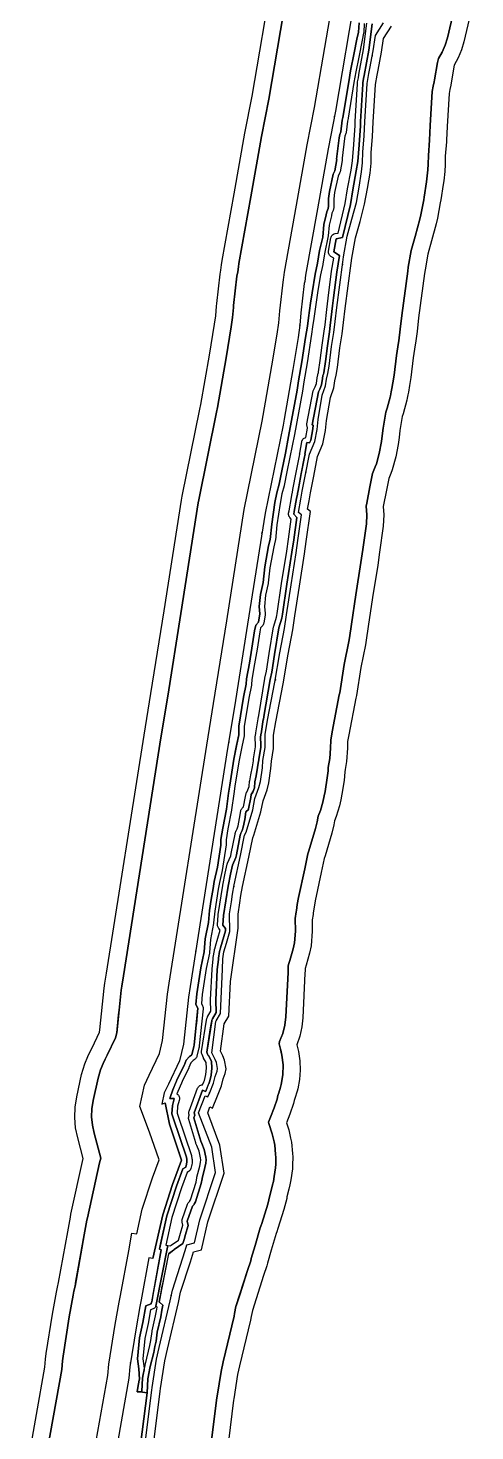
# Model space of a CAD drawing. Header units: inches. Extents: x 87989 to 118156, y 435697 to 451526.
# Drawn here: x 93849 to 94060, y 443796 to 444459 of the extents above; entities that cross this region are included whole.
import ezdxf

# ---------------------------------------------------------------- set-up
doc = ezdxf.new("R2010")
doc.units = ezdxf.units.IN
doc.header["$MEASUREMENT"] = 0
for name, color, linetype, true_color in [('As_waterkering_BWK', 7, 'Continuous', 0x7b8981), ('Beschermingszone_BWK', 7, 'Continuous', 0xcf890d), ('Grens_bebouwingsvrije_zone_BWK', 7, 'Continuous', 0x6789ae), ('Kernzone_BWK', 7, 'Continuous', 0xcb89af), ('Kunstwerken_BWK', 7, 'Continuous', 0xc78952), ('Referentiepunten_BWK', 7, 'Continuous', 0x178980)]:
    doc.layers.add(name, color=color, linetype=linetype, true_color=true_color)

msp = doc.modelspace()

# ---------------------------------------------------------------- linework, layer by layer
at = {"layer": 'As_waterkering_BWK'}
for points in [[(94003.6244, 444476.724), (93993.9158, 444419.873), (93990.4787, 444402.1345), (93985.4407, 444373.7903), (93979.8049, 444342.3345), (93979.4274, 444339.3433), (93979.1857, 444338.4542), (93977.6335, 444324.555), (93977.17, 444318.8073), (93976.3436, 444313.0181), (93973.7697, 444297.8988), (93969.7121, 444274.3986), (93969.213, 444271.5807), (93960.6723, 444229.8696), (93952.4248, 444177.494), (93946.2422, 444138.3236), (93942.9913, 444118.6422), (93925.2974, 444006.1921), (93924.4817, 444001.2339), (93922.1461, 443978.983), (93920.294, 443971.1777), (93914.9702, 443960.0463)], [(93934.5075, 443956.0754), (93936.2795, 443960.4856), (93937.085, 443963.6902), (93937.9773, 443966.2191), (93938.2752, 443967.4088), (93937.6692, 443970.2777), (93937.1299, 443971.7721), (93935.6287, 443974.5386), (93935.4621, 443974.8823), (93937.4831, 443989.6972), (93937.5437, 443989.9911), (93939.5465, 443993.4214), (93940.5823, 444014.3792), (93940.6825, 444019.3346), (93941.1817, 444022.6649), (93942.4692, 444026.6588), (93944.0035, 444032.2624), (93943.9426, 444040.6372), (93944.8342, 444046.3144), (93945.3187, 444049.9127), (93946.1326, 444054.3446), (93949.0674, 444068.1016), (93951.0365, 444077.7936), (93951.7174, 444079.1595), (93954.8744, 444089.7644), (93955.8805, 444095.1157), (93957.8217, 444100.3031), (93958.48, 444103.1841), (93959.4981, 444109.6432), (93959.6734, 444113.1092), (93960.7043, 444119.1389), (93960.7478, 444125.3205), (93961.8418, 444132.0638), (93965.3709, 444150.0099), (93967.6121, 444163.9271), (93969.9186, 444175.4249), (93970.8488, 444181.9247), (93972.9526, 444196.0726), (93975.3826, 444211.2337), (93976.2221, 444217.024), (93977.8801, 444229.0715), (93976.4494, 444230.2975), (93977.5951, 444236.5521), (93978.2907, 444240.3262), (93979.7555, 444248.2142), (93981.7068, 444257.8646), (93984.1965, 444263.7858), (93985.2702, 444269.5296), (93985.7291, 444274.1878), (93987.7167, 444285.6966), (93989.3284, 444290.1547), (93989.7966, 444293.1893), (93990.4391, 444295.947), (93990.9423, 444299.3904), (93992.138, 444308.6718), (93993.134, 444315.2758), (93993.8088, 444320.5346), (93994.5527, 444327.0975), (93997.4491, 444348.6034), (93997.8083, 444351.0797), (93999.5617, 444360.9126), (94001.7217, 444368.8384), (94003.8536, 444376.8096), (94005.2408, 444383.9762), (94006.3552, 444391.1938), (94006.8206, 444395.5425), (94006.9294, 444400.4877), (94007.4978, 444408.2278), (94007.8548, 444414.8711), (94008.8853, 444432.9665), (94009.769, 444437.7495), (94010.2638, 444440.1162), (94011.7421, 444448.4044), (94012.8821, 444455.7045), (94016.7018, 444461.6801)], [(93914.9702, 443960.0463), (93913.0179, 443955.9642), (93911.8322, 443950.5913), (93913.4533, 443951.2618), (93915.4928, 443941.2277), (93921.2032, 443924.178), (93916.9612, 443912.5939), (93912.3112, 443898.3178), (93907.6613, 443877.6787), (93905.7997, 443878.0298), (93902.1896, 443858.1711), (93901.4541, 443855.0092), (93899.7082, 443844.8536), (93896.7735, 443826.5122), (93896.2893, 443821.069), (93887.4065, 443770.9047)], [(93901.4994, 443770.3899), (93907.1448, 443815.5342), (93907.2835, 443816.7704), (93909.3808, 443830.0506), (93910.5936, 443835.6657), (93915.8721, 443857.6656), (93916.8713, 443862.7849), (93922.892, 443881.52), (93923.7414, 443884.1629), (93927.3215, 443885.1023), (93929.8504, 443896.0337), (93937.274, 443918.3044), (93935.4793, 443930.2963), (93929.2794, 443946.5302), (93932.2978, 443954.6064), (93933.6802, 443954.0163), (93934.5075, 443956.0754)]]:
    msp.add_lwpolyline(points, dxfattribs=at)
at = {"layer": 'Beschermingszone_BWK'}
for points in [[(93848.639, 443781.5756), (93856.6001, 443826.3382), (93856.9309, 443830.0564), (93857.2759, 443832.8319), (93860.2486, 443851.402), (93862.0324, 443861.7863), (93862.4942, 443864.0717), (93863.0089, 443866.2843), (93867.3717, 443890.2831), (93868.6358, 443897.2372), (93868.92, 443898.6544), (93874.7011, 443924.8861), (93872.1473, 443934.7248), (93871.1324, 443939.4937), (93870.7053, 443944.3507), (93870.8723, 443949.2236), (93871.6308, 443954.0399), (93873.9578, 443964.5841), (93875.4302, 443969.645), (93876.9326, 443973.2224), (93877.9087, 443975.2634), (93878.8849, 443977.3045), (93882.3625, 443984.576), (93882.6331, 443985.7161), (93884.7002, 444005.4096), (93885.0123, 444007.7279), (93885.8059, 444012.5478), (93903.5018, 444125.0103), (93906.7536, 444144.7012), (93912.9129, 444183.7231), (93921.1591, 444236.0916), (93921.4853, 444237.8935), (93929.9191, 444279.0822), (93930.3103, 444281.2896), (93934.345, 444304.6582), (93936.8209, 444319.2021), (93937.3981, 444323.2454), (93937.7629, 444327.7698), (93937.8806, 444328.9945), (93939.4328, 444342.8937), (93939.8039, 444344.8406), (93940.1197, 444347.3427), (93940.4318, 444349.3888), (93946.0628, 444380.8175), (93951.1526, 444409.439), (93954.5615, 444427.0451), (93964.2192, 444483.5952)], [(93972.1003, 444482.2209), (93962.4324, 444425.6106), (93959.0178, 444407.9781), (93953.9384, 444379.4121), (93948.3065, 444347.978), (93948.0567, 444346.3411), (93947.7569, 444343.9656), (93947.3834, 444342.0058), (93945.8312, 444328.1066), (93945.737, 444327.1269), (93945.3525, 444322.3578), (93944.7254, 444317.9653), (93942.23, 444303.3063), (93938.1907, 444279.9114), (93937.7779, 444277.5819), (93929.3227, 444236.2887), (93929.0618, 444234.8472), (93920.8152, 444182.4773), (93914.6518, 444143.4256), (93911.3997, 444123.7367), (93893.7042, 444011.2767), (93892.9062, 444006.4291), (93892.6565, 444004.5745), (93890.5357, 443984.3695), (93889.9488, 443981.8963), (93886.1019, 443973.8528), (93885.1258, 443971.8118), (93884.1496, 443969.7707), (93882.9478, 443966.9088), (93881.7698, 443962.8601), (93879.4429, 443952.3159), (93878.836, 443948.4629), (93878.7024, 443944.5646), (93879.0442, 443940.679), (93879.8561, 443936.8639), (93883.113, 443925.1266), (93882.4227, 443922.8693), (93876.7342, 443896.9401), (93876.5068, 443895.8063), (93875.2427, 443888.8522), (93870.845, 443864.6617), (93870.2862, 443862.2592), (93869.9167, 443860.4309), (93868.1405, 443850.0923), (93865.1755, 443831.5679), (93864.8994, 443829.3476), (93864.538, 443825.2844), (93856.4653, 443779.6953)], [(93932.2599, 443766.5433), (93937.9284, 443811.8825), (93938.0126, 443812.6221), (93939.8656, 443824.3558), (93940.8204, 443828.7761), (93946.0166, 443850.433), (93946.2979, 443851.7268), (93946.9458, 443855.0463), (93952.4055, 443872.0355), (93953.8879, 443876.6484), (93954.1834, 443877.6226), (93955.9534, 443883.8224), (93958.327, 443892.1659), (93958.707, 443893.0022), (93959.1232, 443894.2242), (93962.0154, 443903.334), (93963.0196, 443907.4566), (93963.2003, 443908.5063), (93964.2323, 443912.5195), (93964.6023, 443914.136), (93965.0601, 443916.4151), (93965.6013, 443920.5015), (93965.7146, 443922.2376), (93965.7601, 443925.3771), (93965.7006, 443927.0206), (93965.2499, 443931.2826), (93964.9472, 443932.782), (93964.0697, 443936.636), (93962.5159, 443941.5385), (93962.3892, 443942.1892), (93962.6387, 443942.9404), (93963.2725, 443944.5178), (93965.0445, 443948.928), (93966.3444, 443952.9289), (93966.7984, 443954.7351), (93967.2108, 443955.9041), (93968.049, 443958.6896), (93968.3469, 443959.8794), (93969.1378, 443964.4938), (93969.2249, 443969.1747), (93968.606, 443973.8153), (93968, 443976.6841), (93967.3207, 443979.0713), (93967.4825, 443980.2574), (93969.0319, 443983.9811), (93970.0472, 443987.8844), (93970.5087, 443991.8912), (93971.5445, 444012.8489), (93971.5759, 444013.7521), (93971.6226, 444016.0572), (93971.9739, 444017.1472), (93972.3687, 444018.472), (93973.903, 444024.0756), (93974.5326, 444026.8793), (93975.0031, 444032.3751), (93974.9602, 444038.3299), (93975.4588, 444041.505), (93975.5569, 444042.1773), (93975.9426, 444045.0419), (93976.5428, 444048.3099), (93979.416, 444061.7817), (93980.8549, 444068.8605), (93981.4288, 444070.3146), (93984.5858, 444080.9196), (93985.3406, 444084.0363), (93985.8522, 444086.7574), (93986.8554, 444089.4384), (93988.0428, 444093.3977), (93988.7011, 444096.2787), (93989.1019, 444098.3573), (93990.12, 444104.8164), (93990.4585, 444108.0769), (93990.5407, 444109.702), (93991.261, 444113.9149), (93991.7035, 444118.9206), (93991.7302, 444122.7137), (93992.359, 444126.5893), (93995.7884, 444144.0283), (93995.9766, 444145.0813), (93998.1234, 444158.4122), (94000.3131, 444169.3278), (94000.6059, 444171.0329), (94001.5239, 444177.449), (94003.5897, 444191.3397), (94006.0269, 444206.5568), (94006.917, 444212.6868), (94008.5906, 444224.8449), (94008.8801, 444229.0715), (94008.5127, 444233.2717), (94008.7735, 444234.6868), (94010.1894, 444242.312), (94011.48, 444248.6947), (94012.7732, 444251.7701), (94013.327, 444253.1832), (94014.6688, 444258.0899), (94015.7424, 444263.8337), (94016.1208, 444266.4902), (94016.469, 444270.0248), (94017.7993, 444277.7273), (94018.4816, 444279.6147), (94019.8575, 444284.7716), (94019.966, 444285.4283), (94020.2548, 444287.3004), (94020.6305, 444288.9127), (94021.1133, 444291.4644), (94021.6524, 444295.1687), (94022.8412, 444304.3793), (94023.7873, 444310.6527), (94023.8819, 444311.3302), (94024.5842, 444316.8162), (94025.3188, 444323.2826), (94028.1507, 444344.3096), (94028.4151, 444346.1325), (94029.8363, 444354.1023), (94031.65, 444360.7581), (94033.8011, 444368.8002), (94034.2887, 444370.9186), (94035.6759, 444378.0852), (94035.8777, 444379.2458), (94036.9921, 444386.4634), (94037.1791, 444387.8947), (94037.6446, 444392.2434), (94037.8131, 444394.8609), (94037.9044, 444399.0108), (94038.4338, 444406.2609), (94038.8074, 444413.158), (94039.7242, 444429.2545), (94040.1872, 444431.7609), (94040.6078, 444433.7727), (94040.7821, 444434.673), (94042.2604, 444442.9612), (94042.3708, 444443.6213), (94042.664, 444444.7376), (94044.4363, 444447.83), (94045.8424, 444451.1052), (94046.8636, 444454.5201), (94052.1718, 444476.8809)], [(94059.9161, 444474.8672), (94054.6473, 444452.6723), (94053.5255, 444448.8347), (94052.019, 444445.1311), (94050.1434, 444441.6001), (94048.6579, 444433.2683), (94048.4385, 444432.1356), (94048.0371, 444430.2155), (94047.6826, 444428.2966), (94046.7951, 444412.7159), (94046.4416, 444406.1351), (94046.393, 444405.3716), (94045.898, 444398.6296), (94045.8112, 444394.685), (94045.5992, 444391.3921), (94045.1337, 444387.0433), (94044.8985, 444385.2426), (94043.784, 444378.0251), (94043.5301, 444376.565), (94042.1429, 444369.3983), (94041.5294, 444366.7333), (94039.3735, 444358.6728), (94037.6491, 444352.3448), (94036.3136, 444344.8559), (94036.0737, 444343.2016), (94033.2584, 444322.2982), (94032.5262, 444315.8566), (94031.8168, 444310.3119), (94031.6979, 444309.4596), (94030.7646, 444303.2716), (94029.5775, 444294.0792), (94029.0292, 444290.3076), (94028.4218, 444287.0974), (94028.115, 444285.7807), (94027.8725, 444284.2086), (94027.7359, 444283.3824), (94026.005, 444276.8947), (94025.5625, 444275.6708), (94024.4019, 444268.9504), (94024.0823, 444265.7058), (94023.6062, 444262.3638), (94022.5326, 444256.62), (94020.8446, 444250.447), (94020.1478, 444248.6693), (94019.1634, 444246.3283), (94018.0433, 444240.7888), (94016.598, 444233.0037), (94016.8801, 444229.0715), (94016.5159, 444223.7542), (94014.8382, 444211.5675), (94013.9351, 444205.3498), (94011.496, 444190.1183), (94009.4401, 444176.2939), (94008.5252, 444169.8995), (94008.1568, 444167.7544), (94005.9973, 444156.989), (94003.8749, 444143.8094), (94003.638, 444142.4847), (94000.2344, 444125.1765), (93999.7257, 444122.041), (93999.7033, 444118.8642), (93999.1465, 444112.5668), (93998.5065, 444108.8228), (93998.4483, 444107.6727), (93998.0224, 444103.5707), (93997.0043, 444097.1116), (93996.5001, 444094.4966), (93995.8418, 444091.6156), (93994.348, 444086.6346), (93993.5868, 444084.6004), (93993.2028, 444082.5581), (93992.2532, 444078.637), (93989.0962, 444068.0321), (93988.5888, 444066.7463), (93987.2479, 444060.1508), (93984.3905, 444046.7525), (93983.8456, 444043.7849), (93983.4853, 444041.1097), (93983.362, 444040.2638), (93982.9648, 444037.7345), (93983.003, 444032.4042), (93982.411, 444025.4901), (93981.619, 444021.9629), (93980.0846, 444016.3593), (93979.5972, 444014.7233), (93979.5743, 444013.5902), (93979.5347, 444012.454), (93978.4989, 443991.4963), (93978.0322, 443987.1205), (93977.11, 443982.8176), (93975.7427, 443978.6349), (93976.4333, 443975.4685), (93977.1001, 443971.0999), (93977.2684, 443966.6838), (93976.9361, 443962.2771), (93976.1073, 443957.9363), (93975.8094, 443956.7465), (93974.755, 443953.2422), (93974.4663, 443952.4241), (93974.1031, 443950.9788), (93972.4677, 443945.9454), (93970.7998, 443941.7942), (93971.87, 443938.4121), (93972.7475, 443934.5581), (93973.1284, 443932.6717), (93973.6954, 443927.3099), (93973.7548, 443925.6664), (93973.6976, 443921.7168), (93973.5843, 443919.9806), (93972.9034, 443914.8397), (93972.4456, 443912.5606), (93971.9802, 443910.5269), (93971.0292, 443906.8288), (93970.9037, 443906.0997), (93969.6403, 443900.9132), (93966.7481, 443891.8034), (93966.2246, 443890.266), (93965.902, 443889.5562), (93963.6471, 443881.6298), (93961.8761, 443875.4264), (93961.5043, 443874.2008), (93960.0219, 443869.5879), (93954.707, 443853.0492), (93954.1497, 443850.1942), (93953.7958, 443848.5665), (93948.6208, 443826.9981), (93947.7327, 443822.8862), (93945.9221, 443811.3685), (93945.8434, 443810.6948), (93940.198, 443765.5506)]]:
    msp.add_lwpolyline(points, dxfattribs=at)
for points in [[(94007.6016, 444461.2676, 0), (94007.3574, 444457.1113, 0), (94007.3047, 444456.7344, 0), (94006.6113, 444453.5078, 0), (94004.9629, 444445.3828, 0), (94003.5723, 444438.5234, 0), (94003.5586, 444438.4453, 0), (94002.707, 444433.4395, 0), (93999.9453, 444416.5469, 0), (93999.9258, 444416.4395, 0), (93999.6758, 444415.2461, 0), (93999.0391, 444409.8828, 0), (93999.0195, 444409.7441, 0), (93998.9023, 444409.3125, 0), (93998.4746, 444408.1738, 0), (93998.2109, 444406.9453, 0), (93997.0645, 444397.6621, 0), (93997.1289, 444397.4023, 0), (93997.1582, 444397.1367, 0), (93997.1543, 444396.8711, 0), (93997.1133, 444396.6055, 0), (93996.1641, 444391.2656, 0), (93996.0527, 444390.8496, 0), (93995.959, 444390.625, 0), (93995.3047, 444389.2578, 0), (93993.5488, 444381.4609, 0), (93993.1563, 444378.5117, 0), (93993.2285, 444375, 0), (93993.1914, 444374.5371, 0), (93993.0078, 444373.5039, 0), (93992.8945, 444373.0859, 0), (93992.8594, 444372.9902, 0), (93992.3027, 444371.6367, 0), (93992.1133, 444370.5488, 0), (93992.0801, 444370.3867, 0), (93991.0098, 444365.9844, 0), (93990.4961, 444361.0039, 0), (93988.7441, 444352.4355, 0), (93987.9746, 444347.6504, 0), (93987.9512, 444347.5254, 0), (93986.8809, 444342.4961, 0), (93985.6992, 444335.0859, 0), (93984.4824, 444327.4121, 0), (93983.7559, 444321.9102, 0), (93983.1543, 444317.9727, 0), (93982.5957, 444314.5176, 0), (93980.5801, 444300.9043, 0), (93979.0332, 444292, 0), (93978.3281, 444287.6523, 0), (93974.5371, 444267.127, 0), (93972.4395, 444256.3555, 0), (93971.0566, 444249.3965, 0), (93969.7539, 444243.0508, 0), (93969.7188, 444242.9023, 0), (93968.6602, 444238.9863, 0), (93967.8281, 444234.5723, 0), (93967.8125, 444234.4785, 0), (93966.3203, 444224.4434, 0), (93965.5664, 444217.2383, 0), (93965.5137, 444216.9238, 0), (93964.8242, 444214.0059, 0), (93963.0098, 444204.1328, 0), (93962.207, 444196.9609, 0), (93962.1641, 444196.709, 0), (93960.9473, 444191.1016, 0), (93960.3926, 444185.8066, 0), (93960.7285, 444182.5488, 0), (93960.7422, 444182.293, 0), (93960.7109, 444181.9043, 0), (93960.0859, 444177.9336, 0), (93959.9941, 444177.5586, 0), (93959.8438, 444177.2012, 0), (93959.6406, 444176.8711, 0), (93959.3887, 444176.5781, 0), (93958.5586, 444175.748, 0), (93958.1836, 444173.877, 0), (93958.166, 444173.7813, 0), (93956.8789, 444165.7012, 0), (93955.7402, 444158.6875, 0), (93954.457, 444151.3574, 0), (93954.25, 444148.9746, 0), (93954.2129, 444148.7109, 0), (93953, 444142.5078, 0), (93952.9863, 444142.4316, 0), (93950.7949, 444129.0703, 0), (93950.8457, 444125.1563, 0), (93950.8086, 444124.7051, 0), (93950.791, 444124.6191, 0), (93949.7109, 444119.5371, 0), (93948.4219, 444113.2578, 0), (93946.4375, 444101.0313, 0), (93946.4277, 444100.959, 0), (93945.9473, 444097.3359, 0), (93944.8633, 444089.7383, 0), (93944.8418, 444089.6191, 0), (93943.1191, 444080.6758, 0), (93942.334, 444075.498, 0), (93942.2402, 444073.1992, 0), (93940.4082, 444060.9824, 0), (93939.1504, 444055.4141, 0), (93938.5684, 444052.1816, 0), (93937.7051, 444046.957, 0), (93936.9063, 444041.8184, 0), (93936.3711, 444036.2793, 0), (93936.3398, 444036.0586, 0), (93934.9023, 444028.3887, 0), (93934.4258, 444022.3477, 0), (93934.375, 444022.0078, 0), (93932.7676, 444014.6699, 0), (93930.9492, 444002.4785, 0), (93930.5781, 443998.2227, 0), (93931.1758, 443997.0605, 0), (93931.3164, 443996.7285, 0), (93931.4082, 443996.3789, 0), (93931.4492, 443996.0195, 0), (93931.4375, 443995.6582, 0), (93929.6055, 443978.1992, 0), (93929.584, 443978.041, 0), (93929.4746, 443977.4082, 0), (93929.4434, 443977.252, 0), (93928.5117, 443973.3242, 0), (93928.3965, 443972.9648, 0), (93928.2305, 443972.627, 0), (93928.0137, 443972.3184, 0), (93927.7539, 443972.0469, 0), (93927.4551, 443971.8164, 0), (93927.125, 443971.6328, 0), (93926.6563, 443971.3125, 0), (93925.5859, 443970.0781, 0), (93924.6836, 443967.8809, 0), (93924.6113, 443967.7207, 0), (93921.4473, 443961.3301, 0), (93921.1289, 443960.5621, 0), (93919.4691, 443956.5522, 0), (93919.0557, 443955.43, 0), (93919.3991, 443955.1766, 0), (93919.6941, 443954.8681, 0), (93919.9319, 443954.5138, 0), (93920.1055, 443954.1239, 0), (93920.2099, 443953.7101, 0), (93920.242, 443953.2845, 0), (93920.2007, 443952.8597, 0), (93920.0873, 443952.4483, 0), (93920.0535, 443952.3376, 0), (93919.3418, 443949.6524, 0), (93919.1218, 443946.3601, 0), (93919.564, 443944.9378, 0), (93925.854, 443926.2973, 0), (93925.9404, 443925.9692, 0), (93926.146, 443924.8972, 0), (93926.1864, 443924.5135, 0), (93926.2177, 443923.3798, 0), (93926.2187, 443923.3108, 0), (93926.1961, 443922.9758, 0), (93926.0441, 443921.8518, 0), (93926.0287, 443921.7527, 0), (93925.9575, 443921.4561, 0), (93925.558, 443920.1489, 0), (93925.4243, 443919.8046, 0), (93925.2413, 443919.4838, 0), (93925.013, 443919.1934, 0), (93924.7444, 443918.9399, 0), (93924.4414, 443918.7287, 0), (93923.8776, 443918.3947, 0), (93921.2144, 443911.122, 0), (93916.6551, 443897.124, 0), (93913.7081, 443884.0435, 0), (93914.7363, 443883.8991, 0), (93909.1055, 443855.1035, 0), (93908.9199, 443854.7676, 0), (93908.6816, 443854.4668, 0), (93908.4004, 443854.207, 0), (93908.0801, 443853.9941, 0), (93907.7305, 443853.8359, 0), (93906.5625, 443853.4023, 0), (93905.3496, 443846.9805, 0), (93903.8574, 443839.8379, 0), (93902.9746, 443830.2832, 0), (93903.5371, 443825.7852, 0), (93903.5547, 443825.5898, 0), (93903.5762, 443825.1074, 0), (93903.1236, 443822.8027, 0), (93902.7934, 443821.1216, 0), (93902.4896, 443814.9848, 0), (93902.4764, 443814.7175, 0), (93902.4696, 443814.5789, 0), (93901.9941, 443814.6387, 0), (93900.2441, 443814.7227, 0), (93900.5938, 443816.6992, 0), (93901.2129, 443820.1973, 0), (93901.2695, 443820.625, 0), (93901.2754, 443820.6953, 0), (93901.0566, 443825.4766, 0), (93900.4609, 443830.2422, 0), (93901.3809, 443840.2109, 0), (93902.8984, 443847.4687, 0), (93904.3672, 443855.2539, 0), (93906.8594, 443856.1797, 0), (93907.0605, 443857.0391, 0), (93907.1094, 443857.2773, 0), (93911.5565, 443881.7402, 0), (93910.7075, 443882.1, 0), (93911.224, 443884.3923, 0), (93914.2418, 443897.7872, 0), (93918.8516, 443911.9401, 0), (93921.8365, 443920.0913, 0), (93923.1672, 443920.8796, 0), (93923.5667, 443922.1868, 0), (93923.7187, 443923.3108, 0), (93923.6874, 443924.4445, 0), (93923.4852, 443925.498, 0), (93917.1857, 443944.1667, 0), (93916.5964, 443946.0622, 0), (93916.8636, 443950.0622, 0), (93917.7025, 443953.203, 0), (93917.7418, 443953.3097, 0), (93915.6537, 443953.2826, 0), (93915.794, 443953.808, 0), (93917.14, 443957.462, 0), (93918.7804, 443961.4242, 0), (93919.1699, 443962.3633, 0), (93922.3711, 443968.8301, 0), (93923.4277, 443971.4082, 0), (93924.9805, 443973.1953, 0), (93925.8945, 443973.8203, 0), (93926.0801, 443973.9023, 0), (93927.0117, 443977.8281, 0), (93927.1191, 443978.4609, 0), (93928.9512, 443995.918, 0), (93928.0254, 443997.7207, 0), (93928.4668, 444002.7715, 0), (93930.3086, 444015.123, 0), (93931.9336, 444022.543, 0), (93932.4199, 444028.7188, 0), (93933.8828, 444036.5195, 0), (93934.4238, 444042.1309, 0), (93935.2363, 444047.3535, 0), (93936.1035, 444052.6074, 0), (93936.6992, 444055.9121, 0), (93938.2168, 444062.6289, 0), (93939.7324, 444073.084, 0), (93939.8418, 444075.7383, 0), (93940.6543, 444081.0996, 0), (93942.3867, 444090.0918, 0), (93943.4707, 444097.6758, 0), (93943.959, 444101.3594, 0), (93945.9629, 444113.7109, 0), (93947.2637, 444120.0488, 0), (93948.3457, 444125.1406, 0), (93948.293, 444129.2559, 0), (93950.5313, 444142.9121, 0), (93951.7598, 444149.1914, 0), (93951.9766, 444151.6836, 0), (93953.2754, 444159.1035, 0), (93954.4102, 444166.0996, 0), (93955.7129, 444174.2715, 0), (93956.2559, 444176.9805, 0), (93957.6211, 444178.3457, 0), (93958.2422, 444182.293, 0), (93957.8809, 444185.8086, 0), (93958.4766, 444191.498, 0), (93959.7227, 444197.2383, 0), (93960.5352, 444204.498, 0), (93962.377, 444214.5195, 0), (93963.0801, 444217.498, 0), (93963.8379, 444224.7578, 0), (93965.3555, 444234.9414, 0), (93966.2227, 444239.5449, 0), (93967.3047, 444243.5547, 0), (93968.6055, 444249.8906, 0), (93970.2852, 444258.3418, 0), (93971.8008, 444266.0879, 0), (93975.8633, 444288.0801, 0), (93976.5684, 444292.4141, 0), (93978.1387, 444301.4609, 0), (93979.8184, 444312.998, 0), (93980.6855, 444318.3613, 0), (93981.2813, 444322.2617, 0), (93982.2012, 444329.25, 0), (93983.0137, 444334.125, 0), (93984.4238, 444342.9551, 0), (93985.5059, 444348.0469, 0), (93986.4805, 444354.1133, 0), (93987.9238, 444360.4238, 0), (93988.5391, 444366.4102, 0), (93989.6504, 444370.9785, 0), (93989.8867, 444372.334, 0), (93990.5449, 444373.9414, 0), (93990.7285, 444374.9727, 0), (93990.6523, 444378.6523, 0), (93991.0859, 444381.9023, 0), (93992.9277, 444390.082, 0), (93993.7031, 444391.7031, 0), (93994.6523, 444397.043, 0), (93994.498, 444397.2852, 0), (93995.7441, 444407.3613, 0), (93996.0684, 444408.8789, 0), (93996.5566, 444410.1777, 0), (93997.207, 444415.6484, 0), (93997.4785, 444416.9492, 0), (94000.2402, 444433.8496, 0), (94001.1074, 444438.9414, 0), (94002.8398, 444447.5, 0), (94004.1367, 444453.8926, 0), (94004.8613, 444457.2598, 0), (94005.1152, 444461.584, 0)], [(94011.291, 444461.2051, 0), (94009.7656, 444448.7129, 0), (94007.5117, 444436.7266, 0), (94007.2813, 444435.291, 0), (94006.918, 444433.3301, 0), (94006.8887, 444433.0801, 0), (94006.8691, 444432.7305, 0), (94005.8574, 444414.9824, 0), (94005.8516, 444414.875, 0), (94005.7461, 444413.0117, 0), (94005.1816, 444404, 0), (94004.5195, 444396.0937, 0), (94003.8164, 444391.6523, 0), (94002.1895, 444382.7695, 0), (94001.0527, 444375.7813, 0), (93997.2852, 444360.1641, 0), (93994.2461, 444359.5879, 0), (93993.1367, 444353.3672, 0), (93995.8711, 444351.6602, 0), (93994.6074, 444343.875, 0), (93992.9824, 444331.7422, 0), (93992.6289, 444327.8848, 0), (93991.5449, 444318.6113, 0), (93991.1523, 444315.5527, 0), (93990.1582, 444308.9492, 0), (93989.2207, 444301.6816, 0), (93988.4648, 444296.291, 0), (93988.2949, 444295.5586, 0), (93988.0449, 444294.9531, 0), (93987.8203, 444293.4941, 0), (93987.3809, 444290.6523, 0), (93986.625, 444288.5586, 0), (93985.9551, 444287.2539, 0), (93982.9609, 444271.668, 0), (93983.4629, 444271.5762, 0), (93983.2891, 444269.8125, 0), (93982.2695, 444264.3633, 0), (93981.7734, 444263.1855, 0), (93980.5039, 444263.2715, 0), (93979.5469, 444257.8008, 0), (93979.6504, 444257.7832, 0), (93979.4121, 444256.6055, 0), (93977.793, 444248.5957, 0), (93976.3242, 444240.6895, 0), (93976.043, 444239.1621, 0), (93975.9883, 444238.8809, 0), (93975.6289, 444236.9141, 0), (93974.4805, 444230.6523, 0), (93974.2754, 444229.5273, 0), (93975.7012, 444227.9121, 0), (93974.2383, 444217.2813, 0), (93973.4063, 444211.5352, 0), (93970.9766, 444196.3789, 0), (93968.8691, 444182.2129, 0), (93968.7285, 444181.2266, 0), (93968.5781, 444180.2578, 0), (93967.1973, 444175.7344, 0), (93965.084, 444163.166, 0), (93963.8516, 444154.7285, 0), (93963.0801, 444151.3574, 0), (93960.1543, 444133.8437, 0), (93959.8789, 444132.4492, 0), (93959.8672, 444132.3848, 0), (93958.7734, 444125.6406, 0), (93958.7637, 444125.5313, 0), (93958.4688, 444123.7637, 0), (93958.7148, 444120.7012, 0), (93958.7051, 444119.3164, 0), (93957.7012, 444113.4453, 0), (93957.6758, 444113.2109, 0), (93957.6484, 444112.6582, 0), (93957.1758, 444109.7012, 0), (93956.4707, 444105.8555, 0), (93955.875, 444102.9844, 0), (93955.6191, 444100.123, 0), (93954.8809, 444098.1504, 0), (93954.1836, 444096.918, 0), (93953.9141, 444095.4844, 0), (93952.9277, 444090.2363, 0), (93952.8145, 444089.8516, 0), (93951.6719, 444088.748, 0), (93951.0723, 444085.1914, 0), (93950.3262, 444081.4941, 0), (93949.8496, 444079.8965, 0), (93949.2461, 444078.6855, 0), (93949.1563, 444078.4785, 0), (93949.0762, 444078.1914, 0), (93948.9785, 444077.7109, 0), (93947.1094, 444068.5078, 0), (93946.8457, 444067.2715, 0), (93945.248, 444063.584, 0), (93944.3516, 444059.2656, 0), (93943.1992, 444053.582, 0), (93940.9785, 444039.8242, 0), (93940.7617, 444035.2188, 0), (93941.9941, 444033.6758, 0), (93942.002, 444032.5684, 0), (93939.6641, 444024.4727, 0), (93939.2773, 444023.2793, 0), (93939.2031, 444022.9609, 0), (93939.1797, 444022.8008, 0), (93938.7051, 444019.6309, 0), (93938.6035, 444018.9531, 0), (93938.1074, 444014.3105, 0), (93937.4043, 443999.8457, 0), (93937.5723, 443994.0078, 0), (93935.8145, 443990.9961, 0), (93935.6641, 443990.6758, 0), (93935.584, 443990.3945, 0), (93935.5234, 443990.1016, 0), (93935.498, 443989.957, 0), (93933.1016, 443975.166, 0), (93933.5508, 443974.2969, 0), (93933.6621, 443974.0098, 0), (93933.8281, 443973.666, 0), (93933.8711, 443973.584, 0), (93935.3008, 443970.9512, 0), (93935.4531, 443967.6152, 0), (93935.168, 443964.2676, 0), (93935.1445, 443964.1777, 0), (93934.373, 443961.1055, 0), (93934.196, 443960.6645, 0), (93934.0111, 443960.2043, 0), (93932.6517, 443956.821, 0), (93932.5862, 443956.6579, 0), (93931.1573, 443957.2679, 0), (93927.1414, 443946.5226, 0), (93927.5413, 443945.4753, 0), (93927.037, 443944.108, 0), (93930.325, 443933.063, 0), (93930.7275, 443932.0883, 0), (93930.7588, 443932.0048, 0), (93931.93, 443929.148, 0), (93932.729, 443925.639, 0), (93932.778, 443924.285, 0), (93932.68, 443922.783, 0), (93932.259, 443920.687, 0), (93930.9263, 443915.5048, 0), (93930.8922, 443915.3458, 0), (93930.521, 443913.189, 0), (93927.73, 443904.398, 0), (93927.3597, 443903.7266, 0), (93927.2316, 443903.4447, 0), (93927.1873, 443903.3079, 0), (93927.1566, 443903.1999, 0), (93926.3535, 443902.4504, 0), (93923.9159, 443895.3542, 0), (93924.3427, 443893.3081, 0), (93924.217, 443892.8668, 0), (93923.0984, 443888.9479, 0), (93922.461, 443886.7164, 0), (93921.8487, 443884.8096, 0), (93917.7732, 443881.9337, 0), (93917.4049, 443881.656, 0), (93915.1172, 443879.9316, 0), (93911.9648, 443863.7422, 0), (93910.9844, 443858.7285, 0), (93910.5938, 443857.0996, 0), (93910.752, 443857.1113, 0), (93912.4316, 443855.6484, 0), (93911.9453, 443853.2656, 0), (93911.4023, 443850.123, 0), (93909.7227, 443842.918, 0), (93909.1719, 443838.5566, 0), (93908.6445, 443836.1094, 0), (93908.0313, 443833.2734, 0), (93906.4199, 443826.6133, 0), (93905.2813, 443820.8184, 0), (93904.957, 443814.2637, 0), (93902.75, 443814.543, 0), (93902.4696, 443814.5789, 0), (93902.4764, 443814.7175, 0), (93902.4896, 443814.9848, 0), (93902.7934, 443821.1216, 0), (93903.1236, 443822.8027, 0), (93903.5762, 443825.1074, 0), (93903.9668, 443827.0957, 0), (93903.9902, 443827.2012, 0), (93905.5938, 443833.832, 0), (93906.1992, 443836.6387, 0), (93906.7051, 443838.9785, 0), (93907.2441, 443843.2324, 0), (93907.2891, 443843.4863, 0), (93908.9512, 443850.6191, 0), (93909.4805, 443853.6895, 0), (93909.4961, 443853.7656, 0), (93909.6914, 443854.7207, 0), (93909.5586, 443854.8359, 0), (93909.3438, 443854.9355, 0), (93909.1055, 443855.1035, 0), (93914.7363, 443883.8991, 0), (93916.0215, 443883.7187, 0), (93916.0146, 443883.7388, 0), (93916.2681, 443883.9299, 0), (93916.3318, 443883.9763, 0), (93919.7241, 443886.3701, 0), (93920.068, 443887.441, 0), (93920.6945, 443889.6343, 0), (93921.7696, 443893.4008, 0), (93921.4686, 443894.8437, 0), (93921.4223, 443895.1756, 0), (93921.4208, 443895.5106, 0), (93921.4641, 443895.8429, 0), (93921.5515, 443896.1664, 0), (93923.9967, 443903.2841, 0), (93924.1595, 443903.6489, 0), (93924.3784, 443903.9831, 0), (93924.6478, 443904.2781, 0), (93925.0237, 443904.6289, 0), (93925.0837, 443904.7609, 0), (93925.1706, 443904.934, 0), (93925.4218, 443905.3894, 0), (93928.0863, 443913.782, 0), (93928.4293, 443915.7749, 0), (93928.4478, 443915.87, 0), (93928.4819, 443916.029, 0), (93928.5051, 443916.1275, 0), (93929.8213, 443921.2456, 0), (93930.1961, 443923.1116, 0), (93930.275, 443924.321, 0), (93930.2391, 443925.3137, 0), (93929.5384, 443928.3909, 0), (93928.4456, 443931.0565, 0), (93928.4095, 443931.1497, 0), (93928.0143, 443932.1088, 0), (93927.9758, 443932.2079, 0), (93927.9289, 443932.3497, 0), (93924.6409, 443943.3947, 0), (93924.5578, 443943.7859, 0), (93924.5382, 443944.1853, 0), (93924.5825, 443944.5828, 0), (93924.6897, 443944.9681, 0), (93924.8711, 443945.46, 0), (93924.7991, 443945.6492, 0), (93924.699, 443945.9896, 0), (93924.648, 443946.3408, 0), (93924.6474, 443946.6956, 0), (93924.697, 443947.047, 0), (93924.7959, 443947.3878, 0), (93928.8155, 443958.1431, 0), (93929.0002, 443958.5318, 0), (93929.2489, 443958.883, 0), (93929.5542, 443959.1863, 0), (93929.9071, 443959.4326, 0), (93930.297, 443959.6147, 0), (93930.7125, 443959.7271, 0), (93931.141, 443959.7665, 0), (93931.716, 443961.1973, 0), (93931.9902, 443961.8789, 0), (93932.6934, 443964.6816, 0), (93932.9492, 443967.6641, 0), (93932.8281, 443970.2637, 0), (93931.6602, 443972.418, 0), (93931.5918, 443972.5508, 0), (93931.4121, 443972.9199, 0), (93931.332, 443973.1035, 0), (93931.2695, 443973.2676, 0), (93930.8809, 443974.0195, 0), (93930.7266, 443974.3848, 0), (93930.6328, 443974.7715, 0), (93930.6016, 443975.1699, 0), (93930.6348, 443975.5664, 0), (93933.0352, 443990.3828, 0), (93933.0703, 443990.5781, 0), (93933.1367, 443990.8984, 0), (93933.1797, 443991.0762, 0), (93933.2598, 443991.3574, 0), (93933.4004, 443991.7344, 0), (93933.5488, 443992.0547, 0), (93933.6543, 443992.2559, 0), (93935.0527, 443994.6504, 0), (93934.9043, 443999.7734, 0), (93934.9063, 443999.9688, 0), (93935.6113, 444014.4316, 0), (93935.623, 444014.5742, 0), (93936.1172, 444019.2188, 0), (93936.1309, 444019.3242, 0), (93936.2324, 444020.002, 0), (93936.707, 444023.1699, 0), (93936.7305, 444023.3301, 0), (93936.7695, 444023.5313, 0), (93936.8438, 444023.8496, 0), (93936.8984, 444024.0469, 0), (93937.2617, 444025.166, 0), (93937.2832, 444025.2402, 0), (93939.4727, 444032.8262, 0), (93938.8086, 444033.6602, 0), (93938.6055, 444033.957, 0), (93938.4453, 444034.2793, 0), (93938.334, 444034.623, 0), (93938.2734, 444034.9766, 0), (93938.2656, 444035.3359, 0), (93938.4824, 444039.9414, 0), (93938.5117, 444040.2227, 0), (93940.7324, 444053.9805, 0), (93940.75, 444054.0781, 0), (93941.9023, 444059.7676, 0), (93942.8008, 444064.0918, 0), (93942.8984, 444064.4395, 0), (93942.9531, 444064.5781, 0), (93944.4531, 444068.0371, 0), (93944.6621, 444069.0176, 0), (93946.5293, 444078.209, 0), (93946.627, 444078.6895, 0), (93946.6699, 444078.8691, 0), (93946.75, 444079.1563, 0), (93946.8594, 444079.4648, 0), (93946.9492, 444079.6719, 0), (93947.0098, 444079.8008, 0), (93947.5156, 444080.8184, 0), (93947.8984, 444082.0996, 0), (93948.6074, 444085.6074, 0), (93948.6211, 444085.6875, 0), (93949.209, 444089.1738, 0), (93949.3066, 444089.5566, 0), (93949.4629, 444089.918, 0), (93949.6738, 444090.252, 0), (93949.9355, 444090.5469, 0), (93950.5547, 444091.1465, 0), (93951.457, 444095.9473, 0), (93951.7266, 444097.3789, 0), (93951.834, 444097.7734, 0), (93952.0078, 444098.1484, 0), (93952.6074, 444099.2109, 0), (93953.1602, 444100.6836, 0), (93953.3848, 444103.209, 0), (93953.4277, 444103.4922, 0), (93954.0176, 444106.334, 0), (93954.7109, 444110.123, 0), (93955.1582, 444112.9199, 0), (93955.1797, 444113.3359, 0), (93955.1914, 444113.4844, 0), (93955.2168, 444113.7207, 0), (93955.2383, 444113.8672, 0), (93956.207, 444119.5371, 0), (93956.2148, 444120.6094, 0), (93955.9766, 444123.5625, 0), (93955.9688, 444123.7637, 0), (93956.0039, 444124.1758, 0), (93956.2813, 444125.8457, 0), (93956.3066, 444126.041, 0), (93957.4043, 444132.8047, 0), (93957.4219, 444132.9121, 0), (93957.6875, 444134.2559, 0), (93957.6992, 444134.3262, 0), (93960.6152, 444151.7695, 0), (93960.6426, 444151.916, 0), (93961.3926, 444155.1875, 0), (93962.6152, 444163.5547, 0), (93964.7324, 444176.1484, 0), (93964.8066, 444176.4648, 0), (93966.1348, 444180.8164, 0), (93966.2559, 444181.5938, 0), (93966.3965, 444182.5742, 0), (93968.5059, 444196.7598, 0), (93970.9336, 444211.9121, 0), (93971.7637, 444217.6309, 0), (93973.0684, 444227.1172, 0), (93972.4023, 444227.8711, 0), (93972.1738, 444228.1699, 0), (93971.9961, 444228.5, 0), (93971.8672, 444228.8535, 0), (93971.793, 444229.2207, 0), (93971.7754, 444229.5957, 0), (93971.8145, 444229.9688, 0), (93972.0215, 444231.1016, 0), (93973.168, 444237.3633, 0), (93973.5313, 444239.3418, 0), (93973.5859, 444239.625, 0), (93973.8652, 444241.1445, 0), (93975.3379, 444249.0703, 0), (93976.9609, 444257.1016, 0), (93977.0645, 444257.6094, 0), (93977.0469, 444257.8008, 0), (93977.084, 444258.2305, 0), (93978.041, 444263.7031, 0), (93978.1484, 444264.1133, 0), (93978.3223, 444264.498, 0), (93978.5605, 444264.8457, 0), (93978.8555, 444265.1504, 0), (93979.1953, 444265.4004, 0), (93979.5742, 444265.5879, 0), (93979.9785, 444265.709, 0), (93980.8105, 444270.1641, 0), (93980.8301, 444270.3672, 0), (93980.6602, 444270.6895, 0), (93980.541, 444271.0352, 0), (93980.4727, 444271.3926, 0), (93980.4609, 444271.7578, 0), (93980.502, 444272.1211, 0), (93983.5, 444287.7246, 0), (93983.6074, 444288.1074, 0), (93983.7305, 444288.3926, 0), (93984.3281, 444289.5586, 0), (93984.9473, 444291.2734, 0), (93985.3496, 444293.875, 0), (93985.5781, 444295.3613, 0), (93985.6953, 444295.8086, 0), (93985.7344, 444295.9063, 0), (93985.9063, 444296.3242, 0), (93986.0059, 444296.748, 0), (93986.7441, 444302.0156, 0), (93987.6816, 444309.2949, 0), (93988.6777, 444315.8984, 0), (93989.0645, 444318.9141, 0), (93989.9063, 444326.1289, 0), (93990.7891, 444334.1953, 0), (93992.1289, 444344.207, 0), (93992.1387, 444344.2754, 0), (93993.1387, 444350.4199, 0), (93991.8125, 444351.248, 0), (93991.4746, 444351.502, 0), (93991.1836, 444351.8086, 0), (93990.9473, 444352.1621, 0), (93990.7754, 444352.5488, 0), (93990.6719, 444352.959, 0), (93990.6367, 444353.3828, 0), (93990.6758, 444353.8047, 0), (93991.7852, 444360.0254, 0), (93991.8965, 444360.4414, 0), (93992.0781, 444360.832, 0), (93992.3242, 444361.1855, 0), (93992.627, 444361.4922, 0), (93992.9785, 444361.7422, 0), (93993.3652, 444361.9277, 0), (93993.7813, 444362.043, 0), (93995.2324, 444362.3184, 0), (93998.5996, 444376.2754, 0), (93999.7266, 444383.1953, 0), (94001.3516, 444392.0723, 0), (94002.0352, 444396.3945, 0), (94002.6895, 444404.1816, 0), (94003.25, 444413.1602, 0), (94003.3555, 444415.0156, 0), (94003.3613, 444415.1211, 0), (94004.3672, 444432.7305, 0), (94004.373, 444432.873, 0), (94004.4023, 444433.1914, 0), (94004.4063, 444433.3789, 0), (94004.4355, 444433.6289, 0), (94004.4609, 444433.7832, 0), (94004.8164, 444435.7168, 0), (94005.043, 444437.125, 0), (94005.0547, 444437.1895, 0), (94007.2949, 444449.0957, 0), (94008.8086, 444461.5078, 0)]]:
    msp.add_polyline3d(points, dxfattribs=at)
at = {"layer": 'Grens_bebouwingsvrije_zone_BWK'}
for points in [[(93877.7673, 443773.8208), (93886.367, 443822.3863), (93886.8439, 443827.7467), (93889.843, 443846.4907), (93891.6481, 443856.9909), (93892.3944, 443860.1994), (93896.236, 443881.3314), (93897.7613, 443889.7221), (93900.0277, 443889.2947), (93902.6583, 443900.971), (93907.5088, 443915.8628), (93910.6078, 443924.3255), (93906.0691, 443937.386), (93901.4273, 443949.5736), (93903.6848, 443959.6268), (93905.9489, 443964.3608), (93910.8111, 443974.5273), (93912.2678, 443980.6662), (93914.5668, 444002.5687), (93915.4244, 444007.781), (93933.1188, 444120.2343), (93936.3701, 444139.918), (93942.5468, 444179.0513), (93950.8296, 444231.6513), (93959.3896, 444273.4561), (93959.8616, 444276.1214), (93963.9135, 444299.5887), (93966.4629, 444314.5641), (93967.227, 444319.9168), (93967.6782, 444325.512), (93969.3332, 444340.332), (93969.5938, 444341.2906), (93969.916, 444343.8434), (93975.5962, 444375.5471), (93980.6466, 444403.9607), (93984.0772, 444421.666), (93993.773, 444478.4418)], [(93905.3965, 443769.3174), (93911.117, 443815.063), (93911.2486, 443816.2351), (93913.3143, 443829.3158), (93914.4938, 443834.7768), (93919.7816, 443856.8155), (93920.7519, 443861.7864), (93925.3773, 443876.1798), (93926.8784, 443880.8506), (93930.6739, 443881.8465), (93933.7049, 443894.948), (93941.3718, 443917.9486), (93939.3709, 443931.3178), (93933.5553, 443946.5455), (93934.5787, 443949.2836), (93935.8683, 443948.7331), (93938.2191, 443954.5841), (93940.0925, 443959.2467), (93940.919, 443962.5347), (93941.8119, 443965.0653), (93942.3796, 443967.3325), (93941.5257, 443971.3752), (93940.7898, 443973.4142), (93939.5984, 443975.6098), (93941.3727, 443988.616), (93943.4934, 443992.2483), (93944.2998, 444008.5643), (93947.9928, 444033.7538), (93947.9449, 444040.3395), (93948.7926, 444045.7371), (93949.2702, 444049.2842), (93950.0565, 444053.5659), (93952.9835, 444067.2862), (93954.8515, 444076.4808), (93955.4521, 444077.6856), (93958.7672, 444088.8217), (93959.7478, 444094.0372), (93961.6616, 444099.1515), (93962.4099, 444102.4263), (93963.4823, 444109.2296), (93963.6563, 444112.6696), (93964.7019, 444118.7855), (93964.7456, 444124.9841), (93965.7795, 444131.3574), (93969.3091, 444149.3058), (93971.5491, 444163.2155), (93973.8624, 444174.7477), (93974.8069, 444181.3472), (93976.9058, 444195.4619), (93979.3369, 444210.6302), (93980.1828, 444216.4643), (93982.1404, 444230.6885), (93980.7983, 444231.8386), (93981.5292, 444235.8292), (93982.224, 444239.5985), (93983.6824, 444247.4526), (93985.5485, 444256.6814), (93988.0498, 444262.63), (93989.2339, 444268.965), (93989.6955, 444273.6506), (93991.5983, 444284.6683), (93993.2224, 444289.1605), (93993.7267, 444292.4294), (93994.3728, 444295.2027), (93994.9052, 444298.8456), (93996.0997, 444308.1179), (93997.0959, 444314.723), (93997.7801, 444320.0548), (93998.5225, 444326.6053), (94001.4106, 444348.0494), (94001.7575, 444350.4413), (94003.4681, 444360.0339), (94005.5835, 444367.7958), (94007.754, 444375.9117), (94009.1823, 444383.2907), (94010.3226, 444390.6755), (94010.8159, 444395.2852), (94010.9262, 444400.2971), (94011.4899, 444407.974), (94011.8487, 444414.65), (94012.8645, 444432.4875), (94013.6939, 444436.9768), (94014.1912, 444439.3556), (94015.6875, 444447.7446), (94016.7046, 444454.2577), (94020.4371, 444460.0968)]]:
    msp.add_lwpolyline(points, dxfattribs=at)
at = {"layer": 'Kernzone_BWK'}
for points in [[(93856.4648, 443779.6953), (93864.5371, 443825.2852), (93864.8984, 443829.3477), (93865.1758, 443831.5664), (93868.1406, 443850.0937), (93869.916, 443860.4297), (93870.2871, 443862.2578), (93870.8457, 443864.6602), (93871.2647, 443866.967), (93872.2194, 443872.2205), (93875.2427, 443888.8522), (93876.5068, 443895.8063), (93876.7342, 443896.9401), (93882.4227, 443922.8693), (93883.113, 443925.1266), (93879.8561, 443936.8639), (93879.0442, 443940.679), (93878.7024, 443944.5646), (93878.836, 443948.4629), (93879.4429, 443952.3159), (93881.7698, 443962.8601), (93882.9478, 443966.9088), (93884.1496, 443969.7707), (93885.1258, 443971.8118), (93886.1019, 443973.8528), (93889.9488, 443981.8963), (93890.5357, 443984.3695), (93891.4197, 443992.7936), (93891.6629, 443995.1104), (93892.6563, 444004.5742), (93892.9063, 444006.4297), (93893.7051, 444011.2773), (93911.4004, 444123.7383), (93914.6523, 444143.4258), (93920.8145, 444182.4766), (93929.0625, 444234.8477), (93929.3223, 444236.2891), (93937.7773, 444277.582), (93938.1914, 444279.9102), (93942.2305, 444303.3047), (93944.7246, 444317.9648), (93945.3516, 444322.3594), (93945.7363, 444327.125), (93945.832, 444328.1055), (93947.3828, 444342.0039), (93947.7578, 444343.9648), (93948.0566, 444346.3398), (93948.3066, 444347.9766), (93953.9375, 444379.4102), (93959.0176, 444407.9766), (93962.4316, 444425.6094), (93972.0996, 444482.2227)], [(94052.1719, 444476.8828), (94046.8633, 444454.5195), (94045.8418, 444451.1055), (94044.4355, 444447.8281), (94042.6641, 444444.7383), (94042.3711, 444443.6211), (94042.2598, 444442.9609), (94040.7813, 444434.6719), (94040.6074, 444433.7734), (94040.1875, 444431.7617), (94039.7246, 444429.2539), (94038.8066, 444413.1563), (94038.4336, 444406.2617), (94037.9043, 444399.0117), (94037.8125, 444394.8594), (94037.6445, 444392.2422), (94037.1797, 444387.8945), (94036.9922, 444386.4648), (94035.877, 444379.2461), (94035.6758, 444378.0859), (94034.2891, 444370.918), (94033.8008, 444368.8008), (94031.6504, 444360.7578), (94029.8359, 444354.1016), (94028.416, 444346.1328), (94028.1504, 444344.3086), (94025.3184, 444323.2813), (94024.584, 444316.8164), (94023.8828, 444311.332), (94023.7871, 444310.6523), (94022.8418, 444304.3789), (94021.6523, 444295.168), (94021.1133, 444291.4648), (94020.6309, 444288.9141), (94020.2539, 444287.3008), (94019.9668, 444285.4297), (94019.8574, 444284.7734), (94018.4824, 444279.6133), (94017.7988, 444277.7266), (94016.4688, 444270.0234), (94016.1211, 444266.4883), (94015.7422, 444263.832), (94014.668, 444258.0898), (94013.3262, 444253.1836), (94012.7734, 444251.7695), (94011.4805, 444248.6953), (94010.1895, 444242.3125), (94008.7734, 444234.6875), (94008.5137, 444233.2734), (94008.8809, 444229.0703), (94008.5898, 444224.8438), (94006.918, 444212.6875), (94006.0273, 444206.5586), (94003.5898, 444191.3398), (94001.5234, 444177.4492), (94000.6055, 444171.0313), (94000.3125, 444169.3281), (93998.123, 444158.4141), (93995.9766, 444145.082), (93995.7891, 444144.0273), (93992.3594, 444126.5898), (93991.7305, 444122.7148), (93991.7031, 444118.9219), (93991.2617, 444113.9141), (93990.541, 444109.7031), (93990.459, 444108.0781), (93990.1191, 444104.8164), (93989.1016, 444098.3555), (93988.7012, 444096.2773), (93988.043, 444093.3984), (93986.8555, 444089.4375), (93985.8516, 444086.7578), (93985.3398, 444084.0352), (93984.5859, 444080.918), (93981.4297, 444070.3164), (93980.8555, 444068.8594), (93979.416, 444061.7813), (93976.543, 444048.3086), (93975.9434, 444045.043), (93975.5566, 444042.1758), (93975.459, 444041.5039), (93974.9609, 444038.3281), (93975.0039, 444032.375), (93974.5332, 444026.8789), (93973.9023, 444024.0742), (93972.3691, 444018.4727), (93971.9746, 444017.1484), (93971.623, 444016.0586), (93971.5762, 444013.7539), (93971.5449, 444012.8477), (93970.5078, 443991.8906), (93970.0469, 443987.8828), (93969.0313, 443983.9805), (93968.1472, 443981.8552), (93967.4825, 443980.2576), (93967.3205, 443979.0708), (93968, 443976.6839), (93968.108, 443976.1728), (93968.606, 443973.8153), (93969.2249, 443969.1747), (93969.1378, 443964.4938), (93968.3469, 443959.8794), (93968.049, 443958.6896), (93967.2108, 443955.9041), (93966.7984, 443954.7351), (93966.3444, 443952.9289), (93965.0445, 443948.928), (93963.2725, 443944.5178), (93962.6387, 443942.9404), (93962.3892, 443942.1892), (93962.5159, 443941.5385), (93964.0697, 443936.636), (93964.9472, 443932.782), (93965.2499, 443931.2826), (93965.7006, 443927.0206), (93965.7601, 443925.3771), (93965.7146, 443922.2376), (93965.6013, 443920.5015), (93965.0601, 443916.4151), (93964.6023, 443914.136), (93964.2323, 443912.5195), (93963.2003, 443908.5063), (93963.0196, 443907.4566), (93962.0154, 443903.334), (93959.1232, 443894.2242), (93958.707, 443893.0022), (93958.327, 443892.1659), (93955.9534, 443883.8224), (93954.1834, 443877.6226), (93953.8879, 443876.6484), (93952.4055, 443872.0355), (93948.7111, 443860.5399), (93947.0355, 443855.3263), (93946.9453, 443855.0469), (93946.2988, 443851.7266), (93946.0156, 443850.4336), (93940.8203, 443828.7773), (93939.8652, 443824.3555), (93938.0117, 443812.6211), (93937.9277, 443811.8828), (93932.2598, 443766.543)], [(94005.1152, 444461.5859), (94004.8613, 444457.2578), (94004.1367, 444453.8906), (94002.8398, 444447.5), (94001.1074, 444438.9414), (94000.2402, 444433.8516), (93997.4785, 444416.9492), (93997.207, 444415.6484), (93996.5566, 444410.1797), (93996.0684, 444408.8789), (93995.7441, 444407.3633), (93994.498, 444397.2852), (93994.6523, 444397.043), (93993.7031, 444391.7031), (93992.9277, 444390.082), (93991.0859, 444381.9023), (93990.6523, 444378.6523), (93990.7285, 444374.9727), (93990.5449, 444373.9414), (93989.8867, 444372.3359), (93989.6504, 444370.9766), (93988.5391, 444366.4102), (93987.9238, 444360.4258), (93986.4805, 444354.1133), (93985.5059, 444348.0469), (93984.4238, 444342.9531), (93983.0137, 444334.125), (93982.2012, 444329.25), (93981.2813, 444322.2617), (93980.6855, 444318.3633), (93979.8184, 444313), (93978.1387, 444301.4609), (93976.5684, 444292.4141), (93975.8633, 444288.082), (93971.8008, 444266.0898), (93970.2852, 444258.3398), (93968.6055, 444249.8906), (93967.3047, 444243.5547), (93966.2227, 444239.5469), (93965.3555, 444234.9414), (93963.8379, 444224.7578), (93963.0801, 444217.5), (93962.377, 444214.5195), (93960.5352, 444204.4961), (93959.7227, 444197.2383), (93958.4766, 444191.4961), (93957.8809, 444185.8086), (93958.2422, 444182.293), (93957.6211, 444178.3438), (93956.2559, 444176.9805), (93955.7129, 444174.2695), (93954.4102, 444166.0977), (93953.2754, 444159.1055), (93951.9766, 444151.6836), (93951.7598, 444149.1914), (93950.5313, 444142.9102), (93948.293, 444129.2578), (93948.3457, 444125.1406), (93947.2637, 444120.0469), (93945.9629, 444113.7109), (93943.959, 444101.3594), (93943.4707, 444097.6758), (93942.3867, 444090.0938), (93940.6543, 444081.1016), (93939.8418, 444075.7383), (93939.7324, 444073.082), (93938.2168, 444062.6289), (93936.6992, 444055.9102), (93936.1035, 444052.6055), (93935.2363, 444047.3516), (93934.4238, 444042.1289), (93933.8828, 444036.5195), (93932.4199, 444028.7188), (93931.9336, 444022.543), (93930.3086, 444015.1211), (93928.4668, 444002.7734), (93928.0254, 443997.7227), (93928.9512, 443995.918), (93928.2018, 443988.778), (93928.1223, 443988.0206), (93927.1187, 443978.461), (93927.011, 443977.8286), (93926.0792, 443973.9017), (93925.895, 443973.82), (93924.98, 443973.195), (93923.4284, 443971.4078), (93922.371, 443968.83), (93919.169, 443962.364), (93917.14, 443957.462), (93915.794, 443953.808), (93915.6537, 443953.2826), (93917.7418, 443953.3097), (93917.7025, 443953.203), (93916.8636, 443950.0622), (93916.5964, 443946.0622), (93917.1857, 443944.1667), (93923.4852, 443925.498), (93923.6874, 443924.4445), (93923.7187, 443923.3108), (93923.5667, 443922.1868), (93923.1672, 443920.8796), (93921.8365, 443920.0913), (93918.8516, 443911.9401), (93914.2418, 443897.7872), (93910.7076, 443882.1003), (93911.5562, 443881.7403), (93908.8988, 443867.1216), (93907.849, 443861.3466), (93907.1094, 443857.2773), (93907.0605, 443857.0391), (93906.8594, 443856.1797), (93904.3672, 443855.2539), (93902.8984, 443847.4687), (93901.3809, 443840.2109), (93900.4609, 443830.2422), (93901.0566, 443825.4766), (93901.2754, 443820.6953), (93901.2695, 443820.625), (93901.2129, 443820.1953), (93900.5938, 443816.6992), (93900.2441, 443814.7227), (93901.9941, 443814.6406), (93902.75, 443814.543), (93904.957, 443814.2627), (93899.3771, 443771.2532)], [(93899.3771, 443771.2532), (93904.957, 443814.2627), (93905.2813, 443820.8164), (93906.4199, 443826.6133), (93908.0313, 443833.2734), (93908.6445, 443836.1094), (93909.1719, 443838.5586), (93909.7227, 443842.918), (93911.4023, 443850.1211), (93911.9453, 443853.2656), (93912.4316, 443855.6484), (93910.752, 443857.1094), (93910.5938, 443857.1016), (93910.9844, 443858.7266), (93911.3901, 443860.8025), (93911.9644, 443863.7425), (93912.5064, 443866.5252), (93915.1178, 443879.9316), (93917.7732, 443881.9337), (93921.8487, 443884.8096), (93922.461, 443886.7164), (93923.0984, 443888.9479), (93924.217, 443892.8668), (93924.3427, 443893.3081), (93923.9159, 443895.3542), (93926.3535, 443902.4504), (93927.1566, 443903.1999), (93927.1873, 443903.3079), (93927.2316, 443903.4447), (93927.3597, 443903.7266), (93927.73, 443904.398), (93930.521, 443913.189), (93930.8922, 443915.3458), (93930.9263, 443915.5048), (93932.259, 443920.687), (93932.68, 443922.783), (93932.778, 443924.285), (93932.729, 443925.639), (93931.93, 443929.148), (93930.7588, 443932.0048), (93930.7275, 443932.0883), (93930.325, 443933.063), (93927.037, 443944.108), (93927.5413, 443945.4753), (93927.1414, 443946.5226), (93931.1573, 443957.2679), (93932.5862, 443956.6579), (93932.6517, 443956.821), (93934.2366, 443960.7654), (93934.373, 443961.105), (93935.1453, 443964.1778), (93935.168, 443964.268), (93935.454, 443967.6159), (93935.3, 443970.951), (93933.8708, 443973.5847), (93933.829, 443973.6662), (93933.6624, 443974.0099), (93933.5507, 443974.2974), (93933.102, 443975.166), (93934.8064, 443985.6875), (93935.113, 443987.5803), (93935.498, 443989.957), (93935.5234, 443990.1016), (93935.584, 443990.3945), (93935.6641, 443990.6758), (93935.8145, 443990.9961), (93937.5723, 443994.0078), (93937.4043, 443999.8477), (93938.1074, 444014.3086), (93938.6035, 444018.9531), (93938.7051, 444019.6328), (93939.1797, 444022.8008), (93939.2031, 444022.9609), (93939.2773, 444023.2773), (93939.6641, 444024.4727), (93942.002, 444032.5664), (93941.9941, 444033.6758), (93940.7617, 444035.2188), (93940.9785, 444039.8242), (93943.1992, 444053.582), (93944.3516, 444059.2656), (93945.248, 444063.5859), (93946.8457, 444067.2734), (93947.1094, 444068.5078), (93948.9785, 444077.7109), (93949.0762, 444078.1914), (93949.1563, 444078.4766), (93949.2461, 444078.6875), (93949.8496, 444079.8945), (93950.3262, 444081.4961), (93951.0723, 444085.1914), (93951.6719, 444088.75), (93952.8145, 444089.8516), (93952.9277, 444090.2344), (93953.9141, 444095.4844), (93954.1836, 444096.918), (93954.8809, 444098.1523), (93955.6191, 444100.125), (93955.875, 444102.9844), (93956.4707, 444105.8555), (93957.1758, 444109.7031), (93957.6484, 444112.6602), (93957.6758, 444113.2109), (93957.7012, 444113.4453), (93958.7051, 444119.3164), (93958.7148, 444120.6992), (93958.4688, 444123.7617), (93958.7637, 444125.5313), (93958.7734, 444125.6406), (93959.8672, 444132.3828), (93959.8789, 444132.4492), (93960.1543, 444133.8437), (93963.0801, 444151.3594), (93963.8516, 444154.7266), (93965.084, 444163.168), (93967.1973, 444175.7344), (93968.5781, 444180.2578), (93968.7285, 444181.2266), (93968.8691, 444182.2148), (93970.9766, 444196.3789), (93973.4063, 444211.5352), (93974.2383, 444217.2813), (93975.7012, 444227.9102), (93974.2754, 444229.5273), (93974.4805, 444230.6523), (93975.6289, 444236.9141), (93975.9883, 444238.8789), (93976.043, 444239.1602), (93976.3242, 444240.6914), (93977.793, 444248.5937), (93979.4121, 444256.6055), (93979.6504, 444257.7852), (93979.5469, 444257.8008), (93980.5039, 444263.2734), (93981.7734, 444263.1836), (93982.2695, 444264.3633), (93983.2891, 444269.8125), (93983.4629, 444271.5781), (93982.9609, 444271.668), (93985.9551, 444287.2539), (93986.625, 444288.5586), (93987.3809, 444290.6523), (93987.8203, 444293.4961), (93988.0449, 444294.9531), (93988.2949, 444295.5586), (93988.4648, 444296.2891), (93989.2207, 444301.6836), (93990.1582, 444308.9492), (93991.1523, 444315.5508), (93991.5449, 444318.6094), (93992.6289, 444327.8828), (93992.9824, 444331.7422), (93994.6074, 444343.875), (93995.8711, 444351.6602), (93993.1367, 444353.3672), (93994.2461, 444359.5859), (93997.2852, 444360.1641), (94001.0527, 444375.7813), (94002.1895, 444382.7695), (94003.8164, 444391.6523), (94004.5195, 444396.0937), (94005.1816, 444404), (94005.7461, 444413.0117), (94005.8516, 444414.875), (94005.8574, 444414.9805), (94006.8691, 444432.7305), (94006.8887, 444433.082), (94006.918, 444433.3281), (94007.2813, 444435.2891), (94007.5117, 444436.7266), (94009.7656, 444448.7148), (94011.291, 444461.207)]]:
    msp.add_lwpolyline(points, dxfattribs=at)
at = {"layer": 'Kunstwerken_BWK'}
for points in [[(93927.3215, 443885.1022), (93929.8504, 443896.0336), (93937.274, 443918.3044), (93935.4793, 443930.2963), (93929.2794, 443946.5302), (93932.2977, 443954.6064)], [(93907.6613, 443877.6787), (93912.3112, 443898.3178), (93916.9611, 443912.5939), (93921.2032, 443924.1779), (93915.4927, 443941.2277), (93913.4533, 443951.2617)]]:
    msp.add_lwpolyline(points, dxfattribs=at)
at = {"layer": 'Referentiepunten_BWK'}
for p in [(94011.3349, 444446.1214), (93993.4407, 444417.421), (93997.2889, 444347.4136), (93977.1703, 444318.8115), (93979.9612, 444249.2316), (93959.1907, 444220.4606), (93965.5618, 444151.1953), (93943.4964, 444121.7002), (93945.9731, 444053.4759), (93927.9294, 444022.9194), (93934.481, 443956.0095), (93920.0454, 443927.6347), (93916.3644, 443860.1879), (93897.0787, 443828.4196)]:
    msp.add_point(p, dxfattribs=at)

doc.saveas('drawing.dxf')
